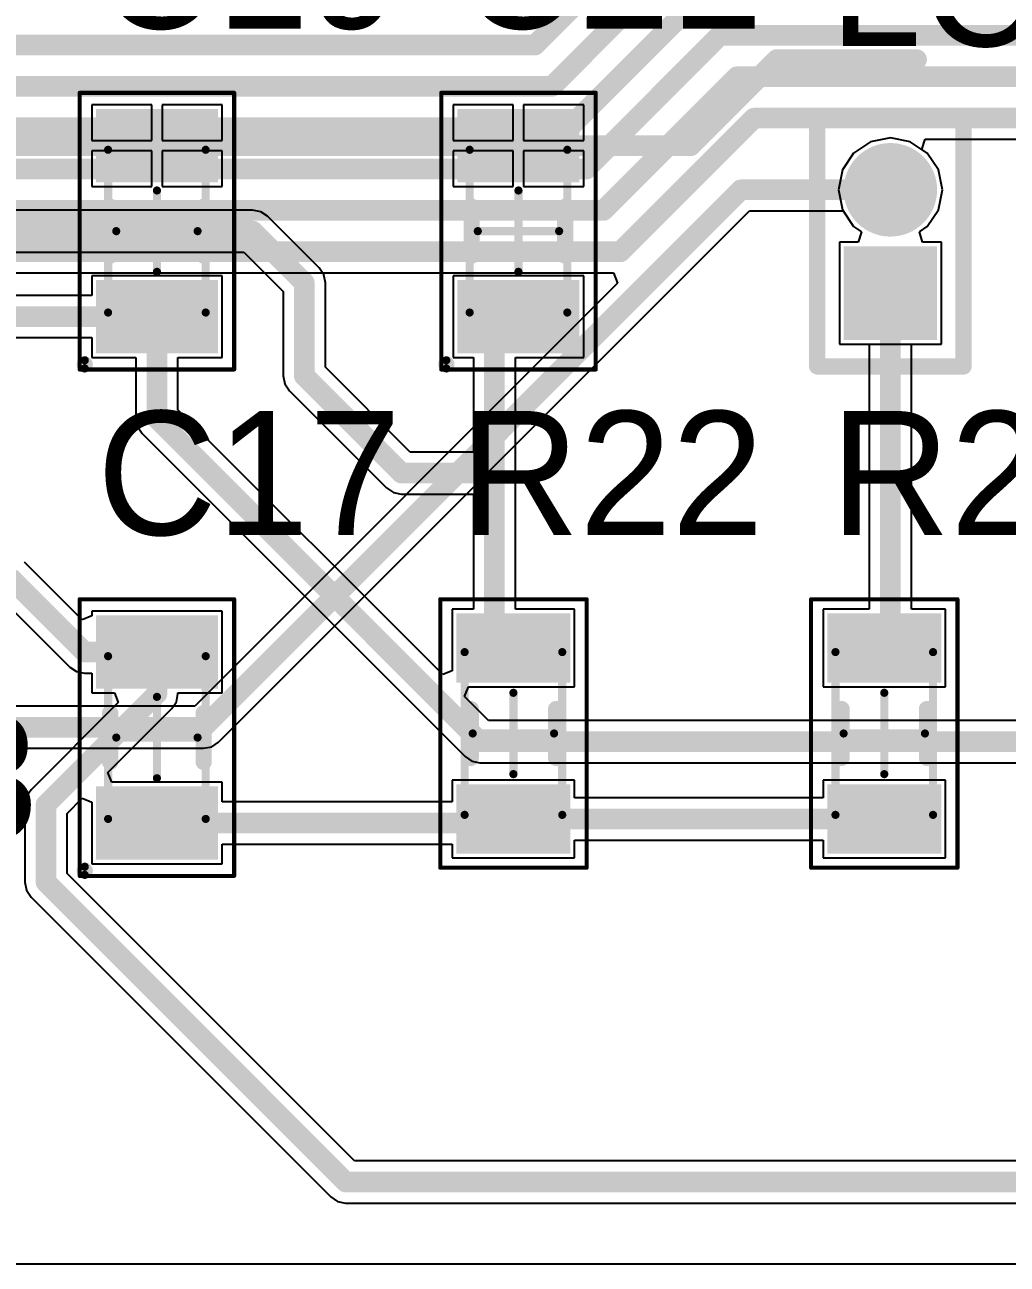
# Model space of a CAD drawing. Header units: millimetres. Extents: x 2.5 to 14.5, y 1.2 to 4.8.
# Drawn here: x 7.98 to 8.455, y 3.145 to 3.745 of the extents above; entities that cross this region are included whole.
import ezdxf

# ---------------------------------------------------------------- set-up
doc = ezdxf.new("R2010")
doc.units = ezdxf.units.MM
doc.header["$MEASUREMENT"] = 0
for name, color, linetype in [('BottomLayer', 5, 'Continuous'), ('BottomSolder', 6, 'Continuous'), ('ConnectLayer', 7, 'Continuous'), ('Mechanical13', 56, 'Continuous'), ('Mechanical15', 56, 'Continuous'), ('MultiLayer', 9, 'Continuous'), ('PadHoleLayer', 156, 'Continuous'), ('TopLayer', 1, 'Continuous'), ('TopOverlay', 2, 'Continuous'), ('TopPaste', 8, 'Continuous'), ('TopSolder', 216, 'Continuous')]:
    doc.layers.add(name, color=color, linetype=linetype)

# ---------------------------------------------------------------- blocks, each defined once
blk = doc.blocks.new('RESC_0805_2012_78')
at = {"layer": 'Mechanical13', "const_width": 0.00394}
for points in [[(-0.03937, -0.02362), (-0.03937, 0.02362)], [(0.03937, 0.02362), (-0.03937, 0.02362)], [(0.03937, -0.02362), (0.03937, 0.02362)], [(0.03937, -0.02362), (-0.03937, -0.02362)]]:
    blk.add_lwpolyline(points, dxfattribs=at)
at = {"layer": 'Mechanical13', "const_width": 0.00197}
for points in [[(-0.04035, 0.02362, 1), (-0.03839, 0.02362, 1)], [(-0.04035, 0.02362, 1), (-0.03839, 0.02362, 1)], [(0.03839, 0.02362, 1), (0.04035, 0.02362, 1)], [(0.03839, 0.02362, 1), (0.04035, 0.02362, 1)], [(-0.04035, -0.02362, 1), (-0.03839, -0.02362, 1)], [(-0.04035, -0.02362, 1), (-0.03839, -0.02362, 1)], [(0.03839, -0.02362, 1), (0.04035, -0.02362, 1)], [(0.03839, -0.02362, 1), (0.04035, -0.02362, 1)]]:
    blk.add_lwpolyline(points, format="xyb", close=True, dxfattribs=at)
at = {"layer": 'Mechanical15'}
for points, const_width in [([(-0.06496, -0.03543), (-0.06496, 0.03543)], 0.00197), ([(0.06496, 0.03543), (-0.06496, 0.03543)], 0.00197), ([(0.06496, -0.03543), (0.06496, 0.03543)], 0.00197), ([(0, -0.01969), (0, 0.01968)], 0.00394), ([(0.01968, 0), (-0.01969, 0)], 0.00394), ([(0.06496, -0.03543), (-0.06496, -0.03543)], 0.00197)]:
    blk.add_lwpolyline(points, dxfattribs=dict(at, const_width=const_width))
for points, const_width in [([(-0.06545, 0.03543, 1), (-0.06447, 0.03543, 1)], 0.000984), ([(-0.06545, 0.03543, 1), (-0.06447, 0.03543, 1)], 0.000984), ([(0.06447, 0.03543, 1), (0.06545, 0.03543, 1)], 0.000984), ([(0.06447, 0.03543, 1), (0.06545, 0.03543, 1)], 0.000984), ([(-0.00098, 0.01968, 1), (0.00098, 0.01968, 1)], 0.00197), ([(-0.02067, 0, 1), (-0.0187, 0, 1)], 0.00197), ([(0.0187, 0, 1), (0.02067, 0, 1)], 0.00197), ([(-0.00098, -0.01969, 1), (0.00098, -0.01969, 1)], 0.00197), ([(-0.06545, -0.03543, 1), (-0.06447, -0.03543, 1)], 0.000984), ([(-0.06545, -0.03543, 1), (-0.06447, -0.03543, 1)], 0.000984), ([(0.06447, -0.03543, 1), (0.06545, -0.03543, 1)], 0.000984), ([(0.06447, -0.03543, 1), (0.06545, -0.03543, 1)], 0.000984)]:
    blk.add_lwpolyline(points, format="xyb", close=True, dxfattribs=dict(at, const_width=const_width))
at = {"layer": 'TopLayer'}
for points in [[(-0.02756, -0.02461), (-0.02756, 0.02461), (-0.05512, -0.02461), (-0.05512, 0.02461)], [(0.05512, -0.02461), (0.05512, 0.02461), (0.02756, -0.02461), (0.02756, 0.02461)]]:
    blk.add_solid(points, dxfattribs=at)
at = {"layer": 'TopOverlay', "const_width": 0.00787}
for points in [[(0.01181, 0.02067), (-0.01181, 0.02067)], [(0.01181, -0.02067), (-0.01181, -0.02067)]]:
    blk.add_lwpolyline(points, dxfattribs=at)
at = {"layer": 'TopOverlay', "const_width": 0.00394}
for points in [[(-0.01378, 0.02067, 1), (-0.00984, 0.02067, 1)], [(0.00984, 0.02067, 1), (0.01378, 0.02067, 1)], [(-0.01378, -0.02067, 1), (-0.00984, -0.02067, 1)], [(0.00984, -0.02067, 1), (0.01378, -0.02067, 1)]]:
    blk.add_lwpolyline(points, format="xyb", close=True, dxfattribs=at)
at = {"layer": 'TopPaste'}
for points in [[(-0.02756, -0.02461), (-0.02756, 0.02461), (-0.05512, -0.02461), (-0.05512, 0.02461)], [(0.05512, -0.02461), (0.05512, 0.02461), (0.02756, -0.02461), (0.02756, 0.02461)]]:
    blk.add_solid(points, dxfattribs=at)
at = {"layer": 'TopSolder'}
for points in [[(-0.02461, -0.02756), (-0.02461, 0.02756), (-0.05807, -0.02756), (-0.05807, 0.02756)], [(0.05807, -0.02756), (0.05807, 0.02756), (0.02461, -0.02756), (0.02461, 0.02756)]]:
    blk.add_solid(points, dxfattribs=at)
blk = doc.blocks.new('RESC_0805_2012_79')
at = {"layer": 'Mechanical13', "const_width": 0.00394}
for points in [[(-0.03937, 0.02362), (-0.03937, -0.02362)], [(-0.03937, 0.02362), (0.03937, 0.02362)], [(0.03937, 0.02362), (0.03937, -0.02362)], [(-0.03937, -0.02362), (0.03937, -0.02362)]]:
    blk.add_lwpolyline(points, dxfattribs=at)
at = {"layer": 'Mechanical13', "const_width": 0.00197}
for points in [[(-0.04035, 0.02362, 1), (-0.03839, 0.02362, 1)], [(-0.04035, 0.02362, 1), (-0.03839, 0.02362, 1)], [(0.03839, 0.02362, 1), (0.04035, 0.02362, 1)], [(0.03839, 0.02362, 1), (0.04035, 0.02362, 1)], [(-0.04035, -0.02362, 1), (-0.03839, -0.02362, 1)], [(-0.04035, -0.02362, 1), (-0.03839, -0.02362, 1)], [(0.03839, -0.02362, 1), (0.04035, -0.02362, 1)], [(0.03839, -0.02362, 1), (0.04035, -0.02362, 1)]]:
    blk.add_lwpolyline(points, format="xyb", close=True, dxfattribs=at)
at = {"layer": 'Mechanical15'}
for points, const_width in [([(-0.06496, 0.03543), (-0.06496, -0.03543)], 0.00197), ([(-0.06496, 0.03543), (0.06496, 0.03543)], 0.00197), ([(0.06496, 0.03543), (0.06496, -0.03543)], 0.00197), ([(0, 0.01968), (0, -0.01969)], 0.00394), ([(-0.01968, 0), (0.01969, 0)], 0.00394), ([(-0.06496, -0.03543), (0.06496, -0.03543)], 0.00197)]:
    blk.add_lwpolyline(points, dxfattribs=dict(at, const_width=const_width))
for points, const_width in [([(-0.06545, 0.03543, 1), (-0.06447, 0.03543, 1)], 0.000984), ([(-0.06545, 0.03543, 1), (-0.06447, 0.03543, 1)], 0.000984), ([(0.06447, 0.03543, 1), (0.06545, 0.03543, 1)], 0.000984), ([(0.06447, 0.03543, 1), (0.06545, 0.03543, 1)], 0.000984), ([(-0.00098, 0.01968, 1), (0.00098, 0.01968, 1)], 0.00197), ([(-0.02067, 0, 1), (-0.0187, 0, 1)], 0.00197), ([(0.0187, 0, 1), (0.02067, 0, 1)], 0.00197), ([(-0.00098, -0.01969, 1), (0.00098, -0.01969, 1)], 0.00197), ([(-0.06545, -0.03543, 1), (-0.06447, -0.03543, 1)], 0.000984), ([(-0.06545, -0.03543, 1), (-0.06447, -0.03543, 1)], 0.000984), ([(0.06447, -0.03543, 1), (0.06545, -0.03543, 1)], 0.000984), ([(0.06447, -0.03543, 1), (0.06545, -0.03543, 1)], 0.000984)]:
    blk.add_lwpolyline(points, format="xyb", close=True, dxfattribs=dict(at, const_width=const_width))
at = {"layer": 'TopLayer'}
for points in [[(-0.02756, -0.02461), (-0.02756, 0.02461), (-0.05512, -0.02461), (-0.05512, 0.02461)], [(0.05512, -0.02461), (0.05512, 0.02461), (0.02756, -0.02461), (0.02756, 0.02461)]]:
    blk.add_solid(points, dxfattribs=at)
at = {"layer": 'TopOverlay', "const_width": 0.00787}
for points in [[(-0.01181, 0.02067), (0.01181, 0.02067)], [(-0.01181, -0.02067), (0.01181, -0.02067)]]:
    blk.add_lwpolyline(points, dxfattribs=at)
at = {"layer": 'TopOverlay', "const_width": 0.00394}
for points in [[(-0.01378, 0.02067, 1), (-0.00984, 0.02067, 1)], [(0.00984, 0.02067, 1), (0.01378, 0.02067, 1)], [(-0.01378, -0.02067, 1), (-0.00984, -0.02067, 1)], [(0.00984, -0.02067, 1), (0.01378, -0.02067, 1)]]:
    blk.add_lwpolyline(points, format="xyb", close=True, dxfattribs=at)
at = {"layer": 'TopPaste'}
for points in [[(-0.02756, -0.02461), (-0.02756, 0.02461), (-0.05512, -0.02461), (-0.05512, 0.02461)], [(0.05512, -0.02461), (0.05512, 0.02461), (0.02756, -0.02461), (0.02756, 0.02461)]]:
    blk.add_solid(points, dxfattribs=at)
at = {"layer": 'TopSolder'}
for points in [[(-0.02461, -0.02756), (-0.02461, 0.02756), (-0.05807, -0.02756), (-0.05807, 0.02756)], [(0.05807, -0.02756), (0.05807, 0.02756), (0.02461, -0.02756), (0.02461, 0.02756)]]:
    blk.add_solid(points, dxfattribs=at)
blk = doc.blocks.new('MHDR1X2_115')
at = {"layer": 'BottomLayer', "const_width": 0.01969}
blk.add_lwpolyline([(0.04016, 0, 1), (0.05984, 0, 1)], format="xyb", close=True, dxfattribs=at)
at = {"layer": 'BottomLayer'}
blk.add_solid([(-0.01969, -0.01969), (0.01969, -0.01969), (-0.01969, 0.01968), (0.01969, 0.01968)], dxfattribs=at)
at = {"layer": 'BottomSolder', "const_width": 0.02264}
blk.add_lwpolyline([(0.03868, 0, 1), (0.06132, 0, 1)], format="xyb", close=True, dxfattribs=at)
at = {"layer": 'BottomSolder'}
blk.add_solid([(-0.02264, -0.02264), (0.02264, -0.02264), (-0.02264, 0.02264), (0.02264, 0.02264)], dxfattribs=at)
at = {"layer": 'MultiLayer', "const_width": 0.01969}
blk.add_lwpolyline([(0.04016, 0, 1), (0.05984, 0, 1)], format="xyb", close=True, dxfattribs=at)
at = {"layer": 'MultiLayer'}
blk.add_solid([(-0.01969, -0.01969), (0.01969, -0.01969), (-0.01969, 0.01968), (0.01969, 0.01968)], dxfattribs=at)
at = {"layer": 'PadHoleLayer', "const_width": 0.01181}
for points in [[(-0.00591, 0, 1), (0.00591, 0, 1)], [(0.04409, 0, 1), (0.05591, 0, 1)]]:
    blk.add_lwpolyline(points, format="xyb", close=True, dxfattribs=at)
at = {"layer": 'TopLayer', "const_width": 0.01969}
blk.add_lwpolyline([(0.04016, 0, 1), (0.05984, 0, 1)], format="xyb", close=True, dxfattribs=at)
at = {"layer": 'TopLayer'}
blk.add_solid([(-0.01969, -0.01969), (0.01969, -0.01969), (-0.01969, 0.01968), (0.01969, 0.01968)], dxfattribs=at)
at = {"layer": 'TopOverlay', "const_width": 0.00787}
for points in [[(-0.03543, 0.03543), (0.08543, 0.03543)], [(-0.03543, 0.03543), (-0.03543, -0.03543)], [(0.08543, 0.03543), (0.08543, -0.03543)], [(-0.03543, -0.03543), (0.08543, -0.03543)]]:
    blk.add_lwpolyline(points, dxfattribs=at)
at = {"layer": 'TopOverlay', "const_width": 0.00394}
for points in [[(-0.0374, 0.03543, 1), (-0.03347, 0.03543, 1)], [(-0.0374, 0.03543, 1), (-0.03347, 0.03543, 1)], [(0.08347, 0.03543, 1), (0.0874, 0.03543, 1)], [(0.08347, 0.03543, 1), (0.0874, 0.03543, 1)], [(-0.0374, -0.03543, 1), (-0.03347, -0.03543, 1)], [(-0.0374, -0.03543, 1), (-0.03347, -0.03543, 1)], [(0.08347, -0.03543, 1), (0.0874, -0.03543, 1)], [(0.08347, -0.03543, 1), (0.0874, -0.03543, 1)]]:
    blk.add_lwpolyline(points, format="xyb", close=True, dxfattribs=at)
at = {"layer": 'TopSolder', "const_width": 0.02264}
blk.add_lwpolyline([(0.03868, 0, 1), (0.06132, 0, 1)], format="xyb", close=True, dxfattribs=at)
at = {"layer": 'TopSolder'}
blk.add_solid([(-0.02264, -0.02264), (0.02264, -0.02264), (-0.02264, 0.02264), (0.02264, 0.02264)], dxfattribs=at)
blk = doc.blocks.new('CAPCP2012X06N_184')
at = {"layer": 'Mechanical13', "const_width": 0.00394}
for points in [[(-0.03937, 0.02362), (0.03937, 0.02362)], [(-0.03937, 0.02362), (-0.03937, -0.02362)], [(0.03937, 0.02362), (0.03937, -0.02362)], [(-0.03937, -0.02362), (0.03937, -0.02362)]]:
    blk.add_lwpolyline(points, dxfattribs=at)
at = {"layer": 'Mechanical13', "const_width": 0.00197}
for points in [[(-0.04035, 0.02362, 1), (-0.03839, 0.02362, 1)], [(-0.04035, 0.02362, 1), (-0.03839, 0.02362, 1)], [(0.03839, 0.02362, 1), (0.04035, 0.02362, 1)], [(0.03839, 0.02362, 1), (0.04035, 0.02362, 1)], [(-0.04035, -0.02362, 1), (-0.03839, -0.02362, 1)], [(-0.04035, -0.02362, 1), (-0.03839, -0.02362, 1)], [(0.03839, -0.02362, 1), (0.04035, -0.02362, 1)], [(0.03839, -0.02362, 1), (0.04035, -0.02362, 1)]]:
    blk.add_lwpolyline(points, format="xyb", close=True, dxfattribs=at)
at = {"layer": 'Mechanical15'}
for points, const_width in [([(-0.06693, 0.0374), (0.06693, 0.0374)], 0.00197), ([(-0.06693, 0.0374), (-0.06693, -0.0374)], 0.00197), ([(0.06693, 0.0374), (0.06693, -0.0374)], 0.00197), ([(0, 0.01969), (0, -0.01968)], 0.00394), ([(-0.01969, 0), (0.01969, 0)], 0.00394), ([(-0.06693, -0.0374), (0.06693, -0.0374)], 0.00197)]:
    blk.add_lwpolyline(points, dxfattribs=dict(at, const_width=const_width))
for points, const_width in [([(-0.06742, 0.0374, 1), (-0.06644, 0.0374, 1)], 0.000984), ([(-0.06742, 0.0374, 1), (-0.06644, 0.0374, 1)], 0.000984), ([(0.06644, 0.0374, 1), (0.06742, 0.0374, 1)], 0.000984), ([(0.06644, 0.0374, 1), (0.06742, 0.0374, 1)], 0.000984), ([(-0.00098, 0.01969, 1), (0.00098, 0.01969, 1)], 0.00197), ([(-0.02067, 0, 1), (-0.0187, 0, 1)], 0.00197), ([(0.0187, 0, 1), (0.02067, 0, 1)], 0.00197), ([(-0.00098, -0.01968, 1), (0.00098, -0.01968, 1)], 0.00197), ([(-0.06742, -0.0374, 1), (-0.06644, -0.0374, 1)], 0.000984), ([(-0.06742, -0.0374, 1), (-0.06644, -0.0374, 1)], 0.000984), ([(0.06644, -0.0374, 1), (0.06742, -0.0374, 1)], 0.000984), ([(0.06644, -0.0374, 1), (0.06742, -0.0374, 1)], 0.000984)]:
    blk.add_lwpolyline(points, format="xyb", close=True, dxfattribs=dict(at, const_width=const_width))
at = {"layer": 'TopLayer'}
for points in [[(-0.02657, -0.02658), (-0.02657, 0.02657), (-0.0561, -0.02658), (-0.0561, 0.02657)], [(0.0561, -0.02658), (0.0561, 0.02657), (0.02657, -0.02658), (0.02657, 0.02657)]]:
    blk.add_solid(points, dxfattribs=at)
at = {"layer": 'TopOverlay'}
for points, const_width in [([(-0.06249, 0.03493, 1), (-0.06642, 0.03493, 1)], 0.00394), ([(-0.06741, 0.03493, 1), (-0.06544, 0.03493, 1)], 0.00197), ([(-0.06347, 0.03493, 1), (-0.0615, 0.03493, 1)], 0.00197), ([(-0.01378, 0.02264, 1), (-0.00984, 0.02264, 1)], 0.00394), ([(0.00984, 0.02264, 1), (0.01378, 0.02264, 1)], 0.00394), ([(-0.01378, -0.02264, 1), (-0.00984, -0.02264, 1)], 0.00394), ([(0.00984, -0.02264, 1), (0.01378, -0.02264, 1)], 0.00394)]:
    blk.add_lwpolyline(points, format="xyb", close=True, dxfattribs=dict(at, const_width=const_width))
at = {"layer": 'TopOverlay', "const_width": 0.00787}
for points in [[(-0.01181, 0.02264), (0.01181, 0.02264)], [(-0.01181, -0.02264), (0.01181, -0.02264)]]:
    blk.add_lwpolyline(points, dxfattribs=at)
at = {"layer": 'TopPaste'}
for points in [[(-0.02657, -0.02658), (-0.02657, 0.02657), (-0.0561, -0.02658), (-0.0561, 0.02657)], [(0.0561, -0.02658), (0.0561, 0.02657), (0.02657, -0.02658), (0.02657, 0.02657)]]:
    blk.add_solid(points, dxfattribs=at)
at = {"layer": 'TopSolder'}
for points in [[(-0.02362, -0.02953), (-0.02362, 0.02953), (-0.05905, -0.02953), (-0.05905, 0.02953)], [(0.05905, -0.02953), (0.05905, 0.02953), (0.02362, -0.02953), (0.02362, 0.02953)]]:
    blk.add_solid(points, dxfattribs=at)
blk = doc.blocks.new('CAPCP2012X06N_186')
at = {"layer": 'Mechanical13', "const_width": 0.00394}
for points in [[(-0.03937, 0.02362), (-0.03937, -0.02362)], [(-0.03937, 0.02362), (0.03937, 0.02362)], [(0.03937, 0.02362), (0.03937, -0.02362)], [(-0.03937, -0.02362), (0.03937, -0.02362)]]:
    blk.add_lwpolyline(points, dxfattribs=at)
at = {"layer": 'Mechanical13', "const_width": 0.00197}
for points in [[(-0.04035, 0.02362, 1), (-0.03839, 0.02362, 1)], [(-0.04035, 0.02362, 1), (-0.03839, 0.02362, 1)], [(0.03839, 0.02362, 1), (0.04035, 0.02362, 1)], [(0.03839, 0.02362, 1), (0.04035, 0.02362, 1)], [(-0.04035, -0.02362, 1), (-0.03839, -0.02362, 1)], [(-0.04035, -0.02362, 1), (-0.03839, -0.02362, 1)], [(0.03839, -0.02362, 1), (0.04035, -0.02362, 1)], [(0.03839, -0.02362, 1), (0.04035, -0.02362, 1)]]:
    blk.add_lwpolyline(points, format="xyb", close=True, dxfattribs=at)
at = {"layer": 'Mechanical15'}
for points, const_width in [([(-0.06693, 0.0374), (-0.06693, -0.0374)], 0.00197), ([(-0.06693, 0.0374), (0.06693, 0.0374)], 0.00197), ([(0.06693, 0.0374), (0.06693, -0.0374)], 0.00197), ([(0, 0.01969), (0, -0.01968)], 0.00394), ([(-0.01969, 0), (0.01969, 0)], 0.00394), ([(-0.06693, -0.0374), (0.06693, -0.0374)], 0.00197)]:
    blk.add_lwpolyline(points, dxfattribs=dict(at, const_width=const_width))
for points, const_width in [([(-0.06742, 0.0374, 1), (-0.06644, 0.0374, 1)], 0.000984), ([(-0.06742, 0.0374, 1), (-0.06644, 0.0374, 1)], 0.000984), ([(0.06644, 0.0374, 1), (0.06742, 0.0374, 1)], 0.000984), ([(0.06644, 0.0374, 1), (0.06742, 0.0374, 1)], 0.000984), ([(-0.00098, 0.01969, 1), (0.00098, 0.01969, 1)], 0.00197), ([(-0.02067, 0, 1), (-0.0187, 0, 1)], 0.00197), ([(0.0187, 0, 1), (0.02067, 0, 1)], 0.00197), ([(-0.00098, -0.01968, 1), (0.00098, -0.01968, 1)], 0.00197), ([(-0.06742, -0.0374, 1), (-0.06644, -0.0374, 1)], 0.000984), ([(-0.06742, -0.0374, 1), (-0.06644, -0.0374, 1)], 0.000984), ([(0.06644, -0.0374, 1), (0.06742, -0.0374, 1)], 0.000984), ([(0.06644, -0.0374, 1), (0.06742, -0.0374, 1)], 0.000984)]:
    blk.add_lwpolyline(points, format="xyb", close=True, dxfattribs=dict(at, const_width=const_width))
at = {"layer": 'TopLayer'}
for points in [[(-0.02657, -0.02658), (-0.02657, 0.02657), (-0.0561, -0.02658), (-0.0561, 0.02657)], [(0.0561, -0.02658), (0.0561, 0.02657), (0.02657, -0.02658), (0.02657, 0.02657)]]:
    blk.add_solid(points, dxfattribs=at)
at = {"layer": 'TopOverlay'}
for points, const_width in [([(-0.06249, 0.03493, 1), (-0.06642, 0.03493, 1)], 0.00394), ([(-0.06741, 0.03493, 1), (-0.06544, 0.03493, 1)], 0.00197), ([(-0.06347, 0.03493, 1), (-0.0615, 0.03493, 1)], 0.00197), ([(-0.01378, 0.02264, 1), (-0.00984, 0.02264, 1)], 0.00394), ([(0.00984, 0.02264, 1), (0.01378, 0.02264, 1)], 0.00394), ([(-0.01378, -0.02264, 1), (-0.00984, -0.02264, 1)], 0.00394), ([(0.00984, -0.02264, 1), (0.01378, -0.02264, 1)], 0.00394)]:
    blk.add_lwpolyline(points, format="xyb", close=True, dxfattribs=dict(at, const_width=const_width))
at = {"layer": 'TopOverlay', "const_width": 0.00787}
for points in [[(-0.01181, 0.02264), (0.01181, 0.02264)], [(-0.01181, -0.02264), (0.01181, -0.02264)]]:
    blk.add_lwpolyline(points, dxfattribs=at)
at = {"layer": 'TopPaste'}
for points in [[(-0.02657, -0.02658), (-0.02657, 0.02657), (-0.0561, -0.02658), (-0.0561, 0.02657)], [(0.0561, -0.02658), (0.0561, 0.02657), (0.02657, -0.02658), (0.02657, 0.02657)]]:
    blk.add_solid(points, dxfattribs=at)
at = {"layer": 'TopSolder'}
for points in [[(-0.02362, -0.02953), (-0.02362, 0.02953), (-0.05905, -0.02953), (-0.05905, 0.02953)], [(0.05905, -0.02953), (0.05905, 0.02953), (0.02362, -0.02953), (0.02362, 0.02953)]]:
    blk.add_solid(points, dxfattribs=at)
blk = doc.blocks.new('CAPCP2012X06N_188')
at = {"layer": 'Mechanical13', "const_width": 0.00394}
for points in [[(-0.03937, 0.02362), (-0.03937, -0.02362)], [(-0.03937, 0.02362), (0.03937, 0.02362)], [(0.03937, 0.02362), (0.03937, -0.02362)], [(-0.03937, -0.02362), (0.03937, -0.02362)]]:
    blk.add_lwpolyline(points, dxfattribs=at)
at = {"layer": 'Mechanical13', "const_width": 0.00197}
for points in [[(-0.04035, 0.02362, 1), (-0.03839, 0.02362, 1)], [(-0.04035, 0.02362, 1), (-0.03839, 0.02362, 1)], [(0.03839, 0.02362, 1), (0.04035, 0.02362, 1)], [(0.03839, 0.02362, 1), (0.04035, 0.02362, 1)], [(-0.04035, -0.02362, 1), (-0.03839, -0.02362, 1)], [(-0.04035, -0.02362, 1), (-0.03839, -0.02362, 1)], [(0.03839, -0.02362, 1), (0.04035, -0.02362, 1)], [(0.03839, -0.02362, 1), (0.04035, -0.02362, 1)]]:
    blk.add_lwpolyline(points, format="xyb", close=True, dxfattribs=at)
at = {"layer": 'Mechanical15'}
for points, const_width in [([(-0.06693, 0.0374), (-0.06693, -0.0374)], 0.00197), ([(-0.06693, 0.0374), (0.06693, 0.0374)], 0.00197), ([(0.06693, 0.0374), (0.06693, -0.0374)], 0.00197), ([(0, 0.01969), (0, -0.01968)], 0.00394), ([(-0.01969, 0), (0.01969, 0)], 0.00394), ([(-0.06693, -0.0374), (0.06693, -0.0374)], 0.00197)]:
    blk.add_lwpolyline(points, dxfattribs=dict(at, const_width=const_width))
for points, const_width in [([(-0.06742, 0.0374, 1), (-0.06644, 0.0374, 1)], 0.000984), ([(-0.06742, 0.0374, 1), (-0.06644, 0.0374, 1)], 0.000984), ([(0.06644, 0.0374, 1), (0.06742, 0.0374, 1)], 0.000984), ([(0.06644, 0.0374, 1), (0.06742, 0.0374, 1)], 0.000984), ([(-0.00098, 0.01969, 1), (0.00098, 0.01969, 1)], 0.00197), ([(-0.02067, 0, 1), (-0.0187, 0, 1)], 0.00197), ([(0.0187, 0, 1), (0.02067, 0, 1)], 0.00197), ([(-0.00098, -0.01968, 1), (0.00098, -0.01968, 1)], 0.00197), ([(-0.06742, -0.0374, 1), (-0.06644, -0.0374, 1)], 0.000984), ([(-0.06742, -0.0374, 1), (-0.06644, -0.0374, 1)], 0.000984), ([(0.06644, -0.0374, 1), (0.06742, -0.0374, 1)], 0.000984), ([(0.06644, -0.0374, 1), (0.06742, -0.0374, 1)], 0.000984)]:
    blk.add_lwpolyline(points, format="xyb", close=True, dxfattribs=dict(at, const_width=const_width))
at = {"layer": 'TopLayer'}
for points in [[(-0.02657, -0.02658), (-0.02657, 0.02657), (-0.0561, -0.02658), (-0.0561, 0.02657)], [(0.0561, -0.02658), (0.0561, 0.02657), (0.02657, -0.02658), (0.02657, 0.02657)]]:
    blk.add_solid(points, dxfattribs=at)
at = {"layer": 'TopOverlay'}
for points, const_width in [([(-0.06249, 0.03493, 1), (-0.06642, 0.03493, 1)], 0.00394), ([(-0.06741, 0.03493, 1), (-0.06544, 0.03493, 1)], 0.00197), ([(-0.06347, 0.03493, 1), (-0.0615, 0.03493, 1)], 0.00197), ([(-0.01378, 0.02264, 1), (-0.00984, 0.02264, 1)], 0.00394), ([(0.00984, 0.02264, 1), (0.01378, 0.02264, 1)], 0.00394), ([(-0.01378, -0.02264, 1), (-0.00984, -0.02264, 1)], 0.00394), ([(0.00984, -0.02264, 1), (0.01378, -0.02264, 1)], 0.00394)]:
    blk.add_lwpolyline(points, format="xyb", close=True, dxfattribs=dict(at, const_width=const_width))
at = {"layer": 'TopOverlay', "const_width": 0.00787}
for points in [[(-0.01181, 0.02264), (0.01181, 0.02264)], [(-0.01181, -0.02264), (0.01181, -0.02264)]]:
    blk.add_lwpolyline(points, dxfattribs=at)
at = {"layer": 'TopPaste'}
for points in [[(-0.02657, -0.02658), (-0.02657, 0.02657), (-0.0561, -0.02658), (-0.0561, 0.02657)], [(0.0561, -0.02658), (0.0561, 0.02657), (0.02657, -0.02658), (0.02657, 0.02657)]]:
    blk.add_solid(points, dxfattribs=at)
at = {"layer": 'TopSolder'}
for points in [[(-0.02362, -0.02953), (-0.02362, 0.02953), (-0.05905, -0.02953), (-0.05905, 0.02953)], [(0.05905, -0.02953), (0.05905, 0.02953), (0.02362, -0.02953), (0.02362, 0.02953)]]:
    blk.add_solid(points, dxfattribs=at)

msp = doc.modelspace()

# ---------------------------------------------------------------- linework, layer by layer
at = {"layer": 'BottomLayer', "const_width": 0.01}
for points in [[(8.22657, 3.735), (8.40157, 3.91)], [(8.23485, 3.715), (8.30812, 3.78826)], [(8.24314, 3.695), (8.3164, 3.76826)], [(8.25142, 3.675), (8.31611, 3.73969)], [(8.31611, 3.73969), (9.99394, 3.73969)], [(3.8, 3.735), (8.22657, 3.735)], [(8.25971, 3.655), (8.32439, 3.71969)], [(8.32439, 3.71969), (9.38303, 3.71969)], [(3.76343, 3.715), (8.23485, 3.715)], [(3.475, 3.695), (8.24314, 3.695)], [(8.26799, 3.635), (8.33267, 3.69969)], [(8.33267, 3.69969), (8.86516, 3.69969)], [(7.52558, 3.675), (8.25142, 3.675)], [(8.06627, 3.405), (8.32627, 3.665)], [(8.32627, 3.665), (8.39866, 3.665)], [(7.53387, 3.655), (8.25971, 3.655)], [(7.54215, 3.635), (8.26799, 3.635)], [(5.33, 3.405), (8.06627, 3.405)]]:
    msp.add_lwpolyline(points, dxfattribs=at)
at = {"layer": 'BottomLayer', "const_width": 0.005}
for points in [[(8.31361, 3.73969, 1), (8.31861, 3.73969, 1)], [(8.31361, 3.73969, 1), (8.31861, 3.73969, 1)], [(8.22407, 3.735, 1), (8.22907, 3.735, 1)], [(8.22407, 3.735, 1), (8.22907, 3.735, 1)], [(8.32189, 3.71969, 1), (8.32689, 3.71969, 1)], [(8.32189, 3.71969, 1), (8.32689, 3.71969, 1)], [(8.23235, 3.715, 1), (8.23735, 3.715, 1)], [(8.23235, 3.715, 1), (8.23735, 3.715, 1)], [(8.24064, 3.695, 1), (8.24564, 3.695, 1)], [(8.24064, 3.695, 1), (8.24564, 3.695, 1)], [(8.33017, 3.69969, 1), (8.33517, 3.69969, 1)], [(8.33017, 3.69969, 1), (8.33517, 3.69969, 1)], [(8.24892, 3.675, 1), (8.25392, 3.675, 1)], [(8.24892, 3.675, 1), (8.25392, 3.675, 1)], [(8.32377, 3.665, 1), (8.32877, 3.665, 1)], [(8.32377, 3.665, 1), (8.32877, 3.665, 1)], [(8.39616, 3.665, 1), (8.40116, 3.665, 1)], [(8.25721, 3.655, 1), (8.26221, 3.655, 1)], [(8.25721, 3.655, 1), (8.26221, 3.655, 1)], [(8.26549, 3.635, 1), (8.27049, 3.635, 1)], [(8.26549, 3.635, 1), (8.27049, 3.635, 1)], [(8.06377, 3.405, 1), (8.06877, 3.405, 1)], [(8.06377, 3.405, 1), (8.06877, 3.405, 1)]]:
    msp.add_lwpolyline(points, format="xyb", close=True, dxfattribs=at)
at = {"layer": 'ConnectLayer'}
for p, q in [((8.04116, 3.7061), (8.01209, 3.7061)), ((8.01209, 3.7061), (8.01209, 3.68884)), ((8.04116, 3.68884), (8.04116, 3.7061)), ((8.07524, 3.7061), (8.04616, 3.7061)), ((8.04616, 3.7061), (8.04616, 3.68884)), ((8.07524, 3.68884), (8.07524, 3.7061)), ((8.21616, 3.7061), (8.18709, 3.7061)), ((8.18709, 3.7061), (8.18709, 3.68884)), ((8.21616, 3.68884), (8.21616, 3.7061)), ((8.25024, 3.7061), (8.22116, 3.7061)), ((8.22116, 3.7061), (8.22116, 3.68884)), ((8.25024, 3.68884), (8.25024, 3.7061)), ((8.01209, 3.68884), (8.04116, 3.68884)), ((8.04616, 3.68884), (8.07524, 3.68884)), ((8.18709, 3.68884), (8.21616, 3.68884)), ((8.22116, 3.68884), (8.25024, 3.68884)), ((8.38903, 3.68825), (8.38087, 3.6828)), ((8.39866, 3.69017), (8.38903, 3.68825)), ((8.40829, 3.68825), (8.39866, 3.69017)), ((8.41646, 3.6828), (8.40829, 3.68825)), ((8.41392, 3.68449), (8.41544, 3.68949)), ((8.41544, 3.68949), (8.86094, 3.68949)), ((8.04116, 3.68384), (8.01209, 3.68384)), ((8.01209, 3.68384), (8.01209, 3.66657)), ((8.04116, 3.66657), (8.04116, 3.68384)), ((8.07524, 3.68384), (8.04616, 3.68384)), ((8.04616, 3.68384), (8.04616, 3.66657)), ((8.07524, 3.66657), (8.07524, 3.68384)), ((8.21616, 3.68384), (8.18709, 3.68384)), ((8.18709, 3.68384), (8.18709, 3.66657)), ((8.21616, 3.66657), (8.21616, 3.68384)), ((8.25024, 3.68384), (8.22116, 3.68384)), ((8.22116, 3.68384), (8.22116, 3.66657)), ((8.25024, 3.66657), (8.25024, 3.68384)), ((8.38087, 3.6828), (8.37541, 3.67463)), ((8.41646, 3.6828), (8.41392, 3.68449)), ((8.42191, 3.67463), (8.41646, 3.6828)), ((8.42191, 3.67463), (8.41646, 3.6828)), ((8.37541, 3.67463), (8.37349, 3.665)), ((8.42383, 3.665), (8.42191, 3.67463)), ((8.42383, 3.665), (8.42191, 3.67463)), ((8.01209, 3.66657), (8.04116, 3.66657)), ((8.04616, 3.66657), (8.07524, 3.66657)), ((8.18709, 3.66657), (8.21616, 3.66657)), ((8.22116, 3.66657), (8.25024, 3.66657)), ((8.37349, 3.665), (8.37541, 3.65537)), ((8.42191, 3.65537), (8.42383, 3.665)), ((8.42191, 3.65537), (8.42383, 3.665)), ((8.09, 3.6552), (7.9686, 3.6552)), ((8.07348, 3.39779), (8.3305, 3.6548)), ((8.0939, 3.65442), (8.09, 3.6552)), ((8.09721, 3.65221), (8.0939, 3.65442)), ((8.12221, 3.62721), (8.09721, 3.65221)), ((8.3305, 3.6548), (8.37579, 3.6548)), ((8.37541, 3.65537), (8.38087, 3.6472)), ((8.37579, 3.6548), (8.38087, 3.6472)), ((8.41646, 3.6472), (8.42191, 3.65537)), ((8.41646, 3.6472), (8.42191, 3.65537)), ((8.38087, 3.6472), (8.38463, 3.64468)), ((8.38087, 3.6472), (8.38463, 3.64468)), ((8.41269, 3.64468), (8.41646, 3.6472)), ((8.41269, 3.64468), (8.41646, 3.6472)), ((8.38463, 3.64468), (8.38312, 3.63969)), ((8.38463, 3.64468), (8.38312, 3.63969)), ((8.41421, 3.63969), (8.41269, 3.64468)), ((8.41421, 3.63969), (8.41269, 3.64468)), ((7.97282, 3.6348), (8.08578, 3.6348)), ((8.08578, 3.6348), (8.1048, 3.61578)), ((8.38312, 3.63969), (8.37398, 3.63969)), ((8.37398, 3.63969), (8.37398, 3.59031)), ((8.38312, 3.63969), (8.37398, 3.63969)), ((8.37398, 3.63969), (8.37398, 3.59031)), ((8.42335, 3.63969), (8.41421, 3.63969)), ((8.42335, 3.63969), (8.41421, 3.63969)), ((8.42335, 3.59031), (8.42335, 3.63969)), ((8.42335, 3.59031), (8.42335, 3.63969)), ((7.54638, 3.6248), (8.26459, 3.6248)), ((8.07524, 3.62343), (8.01209, 3.62343)), ((8.01209, 3.62343), (8.01209, 3.61386)), ((8.07524, 3.5839), (8.07524, 3.62343)), ((8.12442, 3.6239), (8.12221, 3.62721)), ((8.1252, 3.62), (8.12442, 3.6239)), ((8.25024, 3.62343), (8.18709, 3.62343)), ((8.18709, 3.62343), (8.18709, 3.5839)), ((8.25024, 3.5839), (8.25024, 3.62343)), ((8.26459, 3.6248), (8.26666, 3.6198)), ((8.26666, 3.6198), (8.06205, 3.4152)), ((8.1252, 3.57922), (8.1252, 3.62)), ((8.01209, 3.61386), (7.96866, 3.61386)), ((8.1048, 3.61578), (8.1048, 3.575)), ((7.97289, 3.59347), (8.01209, 3.59347)), ((8.01209, 3.59347), (8.01209, 3.5839)), ((8.37398, 3.59031), (8.42335, 3.59031)), ((8.37398, 3.59031), (8.38847, 3.59031)), ((8.38847, 3.59031), (8.38847, 3.46209)), ((8.40886, 3.46209), (8.40886, 3.59031)), ((8.40886, 3.59031), (8.42335, 3.59031)), ((8.01209, 3.5839), (8.03347, 3.5839)), ((8.03347, 3.5839), (8.03347, 3.55434)), ((8.05386, 3.55856), (8.05386, 3.5839)), ((8.05386, 3.5839), (8.07524, 3.5839)), ((8.18709, 3.5839), (8.19685, 3.5839)), ((8.19685, 3.5839), (8.19685, 3.53815)), ((8.21724, 3.52796), (8.21724, 3.5839)), ((8.21724, 3.5839), (8.25024, 3.5839)), ((8.1048, 3.575), (8.10558, 3.5711)), ((8.16627, 3.53815), (8.1252, 3.57922)), ((8.10558, 3.5711), (8.10779, 3.56779)), ((8.10779, 3.56779), (8.15483, 3.52075)), ((8.18199, 3.43043), (8.05386, 3.55856)), ((8.03347, 3.55434), (8.03424, 3.55044)), ((8.03424, 3.55044), (8.03645, 3.54713)), ((8.03645, 3.54713), (8.19279, 3.39079)), ((8.19685, 3.53815), (8.16627, 3.53815)), ((8.21724, 3.46209), (8.21724, 3.52796)), ((8.15483, 3.52075), (8.15814, 3.51854)), ((8.15814, 3.51854), (8.16204, 3.51776)), ((8.16204, 3.51776), (8.19685, 3.51776)), ((8.19685, 3.51776), (8.19685, 3.46209)), ((8.00747, 3.45695), (7.97961, 3.48481)), ((7.96818, 3.4674), (8.00145, 3.43413)), ((8.07524, 3.4611), (8.01209, 3.4611)), ((8.01209, 3.4611), (8.01209, 3.45886)), ((8.07524, 3.42157), (8.07524, 3.4611)), ((8.19685, 3.46209), (8.18661, 3.46209)), ((8.18661, 3.46209), (8.18661, 3.43234)), ((8.24582, 3.46209), (8.21724, 3.46209)), ((8.24582, 3.42453), (8.24582, 3.46209)), ((8.38847, 3.46209), (8.3661, 3.46209)), ((8.3661, 3.46209), (8.3661, 3.42453)), ((8.42531, 3.46209), (8.40886, 3.46209)), ((8.42531, 3.42453), (8.42531, 3.46209)), ((8.01209, 3.45886), (8.00747, 3.45695)), ((8.00145, 3.43413), (8.00476, 3.43192)), ((8.00476, 3.43192), (8.00866, 3.43114)), ((8.00866, 3.43114), (8.01209, 3.43114)), ((8.01209, 3.43114), (8.01209, 3.42157)), ((8.18661, 3.43234), (8.18199, 3.43043)), ((8.19251, 3.41991), (8.19442, 3.42453)), ((8.19442, 3.42453), (8.24582, 3.42453)), ((8.3661, 3.42453), (8.42531, 3.42453)), ((8.01209, 3.42157), (8.02307, 3.42157)), ((8.02307, 3.42157), (8.02498, 3.41695)), ((8.05308, 3.41731), (8.05386, 3.42121)), ((8.05386, 3.42121), (8.05386, 3.42157)), ((8.05386, 3.42157), (8.07524, 3.42157)), ((8.20422, 3.4082), (8.19251, 3.41991)), ((8.06205, 3.4152), (6.11365, 3.4152)), ((8.02498, 3.41695), (7.98279, 3.37476)), ((8.01991, 3.38305), (8.05087, 3.414)), ((8.05087, 3.414), (8.05308, 3.41731)), ((8.545, 3.4082), (8.20422, 3.4082)), ((5.35825, 3.3948), (8.06627, 3.3948)), ((8.06627, 3.3948), (8.07018, 3.39558)), ((8.07018, 3.39558), (8.07348, 3.39779)), ((8.19279, 3.39079), (8.1961, 3.38858)), ((8.1961, 3.38858), (8.2, 3.3878)), ((8.02183, 3.37843), (8.01991, 3.38305)), ((8.2, 3.3878), (8.54078, 3.3878)), ((8.07524, 3.37843), (8.02183, 3.37843)), ((8.07524, 3.36886), (8.07524, 3.37843)), ((8.24582, 3.37941), (8.18661, 3.37941)), ((8.18661, 3.37941), (8.18661, 3.36886)), ((8.24582, 3.37083), (8.24582, 3.37941)), ((8.42531, 3.37941), (8.3661, 3.37941)), ((8.3661, 3.37941), (8.3661, 3.37083)), ((8.42531, 3.34185), (8.42531, 3.37941)), ((7.98058, 3.37145), (7.9798, 3.36755)), ((7.98279, 3.37476), (7.98058, 3.37145)), ((8.0002, 3.36333), (8.00747, 3.3706)), ((8.00747, 3.3706), (8.01209, 3.36869)), ((8.3661, 3.37083), (8.24582, 3.37083)), ((7.9798, 3.36755), (7.9798, 3.33)), ((8.01209, 3.36869), (8.01209, 3.3389)), ((8.18661, 3.36886), (8.07524, 3.36886)), ((8.0002, 3.33422), (8.0002, 3.36333)), ((8.07524, 3.3389), (8.07524, 3.34847)), ((8.07524, 3.34847), (8.18661, 3.34847)), ((8.18661, 3.34847), (8.18661, 3.34185)), ((8.24582, 3.34185), (8.24582, 3.35043)), ((8.24582, 3.35043), (8.3661, 3.35043)), ((8.3661, 3.35043), (8.3661, 3.34185)), ((8.18661, 3.34185), (8.24582, 3.34185)), ((8.3661, 3.34185), (8.42531, 3.34185)), ((8.13922, 3.1952), (8.0002, 3.33422)), ((8.01209, 3.3389), (8.07524, 3.3389)), ((7.9798, 3.33), (7.98058, 3.3261)), ((7.98058, 3.3261), (7.98279, 3.32279)), ((7.98279, 3.32279), (8.12779, 3.17779)), ((8.73054, 3.1952), (8.13922, 3.1952)), ((8.12779, 3.17779), (8.1311, 3.17558)), ((8.1311, 3.17558), (8.135, 3.1748)), ((8.135, 3.1748), (9.03078, 3.1748)), ((9.05, 3.1452), (7.07922, 3.1452))]:
    msp.add_line(p, q, dxfattribs=at)
at = {"layer": 'TopLayer', "const_width": 0.01}
for points in [[(8.302, 3.68634), (8.34366, 3.728)], [(8.34366, 3.728), (8.41134, 3.728)], [(7.92948, 3.68634), (8.04366, 3.68634)], [(8.04366, 3.68634), (8.21866, 3.68634)], [(8.21866, 3.68634), (8.302, 3.68634)], [(7.9686, 3.645), (8.09, 3.645)], [(8.09, 3.645), (8.115, 3.62)], [(8.115, 3.575), (8.115, 3.62)], [(8.39866, 3.44626), (8.39866, 3.615)], [(7.96866, 3.60366), (8.04366, 3.60366)], [(8.04366, 3.55434), (8.04366, 3.60366)], [(8.20704, 3.52796), (8.20704, 3.60366)], [(8.20704, 3.60366), (8.21866, 3.60366)], [(8.115, 3.575), (8.16204, 3.52796)], [(8.04366, 3.55434), (8.2, 3.398)], [(8.16204, 3.52796), (8.20704, 3.52796)], [(8.20704, 3.44331), (8.20704, 3.52796)], [(7.9724, 3.4776), (8.00866, 3.44134)], [(8.20704, 3.44331), (8.21622, 3.44331)], [(8.39571, 3.44331), (8.39866, 3.44626)], [(8.00866, 3.44134), (8.04366, 3.44134)], [(8.04366, 3.42121), (8.04366, 3.44134)], [(7.99, 3.36755), (8.04366, 3.42121)], [(8.2, 3.398), (8.545, 3.398)], [(7.99, 3.33), (7.99, 3.36755)], [(8.21425, 3.35866), (8.21622, 3.36063)], [(8.21622, 3.36063), (8.39571, 3.36063)], [(8.04366, 3.35866), (8.21425, 3.35866)], [(7.99, 3.33), (8.135, 3.185)], [(8.135, 3.185), (9.035, 3.185)]]:
    msp.add_lwpolyline(points, dxfattribs=at)
at = {"layer": 'TopLayer', "const_width": 0.005}
for points in [[(8.34116, 3.728, 1), (8.34616, 3.728, 1)], [(8.34116, 3.728, 1), (8.34616, 3.728, 1)], [(8.40884, 3.728, 1), (8.41384, 3.728, 1)], [(8.04116, 3.68634, 1), (8.04616, 3.68634, 1)], [(8.04116, 3.68634, 1), (8.04616, 3.68634, 1)], [(8.21616, 3.68634, 1), (8.22116, 3.68634, 1)], [(8.21616, 3.68634, 1), (8.22116, 3.68634, 1)], [(8.2995, 3.68634, 1), (8.3045, 3.68634, 1)], [(8.2995, 3.68634, 1), (8.3045, 3.68634, 1)], [(8.0875, 3.645, 1), (8.0925, 3.645, 1)], [(8.0875, 3.645, 1), (8.0925, 3.645, 1)], [(8.1125, 3.62, 1), (8.1175, 3.62, 1)], [(8.1125, 3.62, 1), (8.1175, 3.62, 1)], [(8.39616, 3.615, 1), (8.40116, 3.615, 1)], [(8.04116, 3.60366, 1), (8.04616, 3.60366, 1)], [(8.04116, 3.60366, 1), (8.04616, 3.60366, 1)], [(8.20454, 3.60366, 1), (8.20954, 3.60366, 1)], [(8.20454, 3.60366, 1), (8.20954, 3.60366, 1)], [(8.21616, 3.60366, 1), (8.22116, 3.60366, 1)], [(8.1125, 3.575, 1), (8.1175, 3.575, 1)], [(8.1125, 3.575, 1), (8.1175, 3.575, 1)], [(8.04116, 3.55434, 1), (8.04616, 3.55434, 1)], [(8.04116, 3.55434, 1), (8.04616, 3.55434, 1)], [(8.15954, 3.52796, 1), (8.16454, 3.52796, 1)], [(8.15954, 3.52796, 1), (8.16454, 3.52796, 1)], [(8.20454, 3.52796, 1), (8.20954, 3.52796, 1)], [(8.20454, 3.52796, 1), (8.20954, 3.52796, 1)], [(8.20454, 3.52796, 1), (8.20954, 3.52796, 1)], [(8.20454, 3.44331, 1), (8.20954, 3.44331, 1)], [(8.20454, 3.44331, 1), (8.20954, 3.44331, 1)], [(8.21372, 3.44331, 1), (8.21872, 3.44331, 1)], [(8.39321, 3.44331, 1), (8.39821, 3.44331, 1)], [(8.39616, 3.44626, 1), (8.40116, 3.44626, 1)], [(8.39616, 3.44626, 1), (8.40116, 3.44626, 1)], [(8.00616, 3.44134, 1), (8.01116, 3.44134, 1)], [(8.00616, 3.44134, 1), (8.01116, 3.44134, 1)], [(8.04116, 3.44134, 1), (8.04616, 3.44134, 1)], [(8.04116, 3.44134, 1), (8.04616, 3.44134, 1)], [(8.04116, 3.42121, 1), (8.04616, 3.42121, 1)], [(8.04116, 3.42121, 1), (8.04616, 3.42121, 1)], [(8.1975, 3.398, 1), (8.2025, 3.398, 1)], [(8.1975, 3.398, 1), (8.2025, 3.398, 1)], [(7.9875, 3.36755, 1), (7.9925, 3.36755, 1)], [(7.9875, 3.36755, 1), (7.9925, 3.36755, 1)], [(8.21372, 3.36063, 1), (8.21872, 3.36063, 1)], [(8.21372, 3.36063, 1), (8.21872, 3.36063, 1)], [(8.39321, 3.36063, 1), (8.39821, 3.36063, 1)], [(8.04116, 3.35866, 1), (8.04616, 3.35866, 1)], [(8.21175, 3.35866, 1), (8.21675, 3.35866, 1)], [(8.21175, 3.35866, 1), (8.21675, 3.35866, 1)], [(7.9875, 3.33, 1), (7.9925, 3.33, 1)], [(7.9875, 3.33, 1), (7.9925, 3.33, 1)], [(8.1325, 3.185, 1), (8.1375, 3.185, 1)], [(8.1325, 3.185, 1), (8.1375, 3.185, 1)]]:
    msp.add_lwpolyline(points, format="xyb", close=True, dxfattribs=at)

# ---------------------------------------------------------------- block references
for name, p, rotation in [('CAPCP2012X06N_186', (8.04366, 3.645), 90), ('CAPCP2012X06N_184', (8.21866, 3.645), 90), ('MHDR1X2_115', (8.39866, 3.615), 90), ('CAPCP2012X06N_188', (8.04366, 3.4), 90), ('RESC_0805_2012_78', (8.21622, 3.40197), 270), ('RESC_0805_2012_79', (8.39571, 3.40197), 90)]:
    msp.add_blockref(name, p, dxfattribs=dict(rotation=rotation))

# ---------------------------------------------------------------- texts
at = {"layer": 'TopOverlay'}
for s, p in [('C19', (8.01466, 3.743)), ('C21', (8.18966, 3.743)), ('LCIN2', (8.36916, 3.7345)), ('C17', (8.01466, 3.498)), ('R22', (8.19022, 3.49797)), ('R21', (8.36971, 3.49797)), ('R23', (7.839, 3.351))]:
    msp.add_text(s, height=0.06, dxfattribs=at).set_placement(p)

doc.saveas('drawing.dxf')
